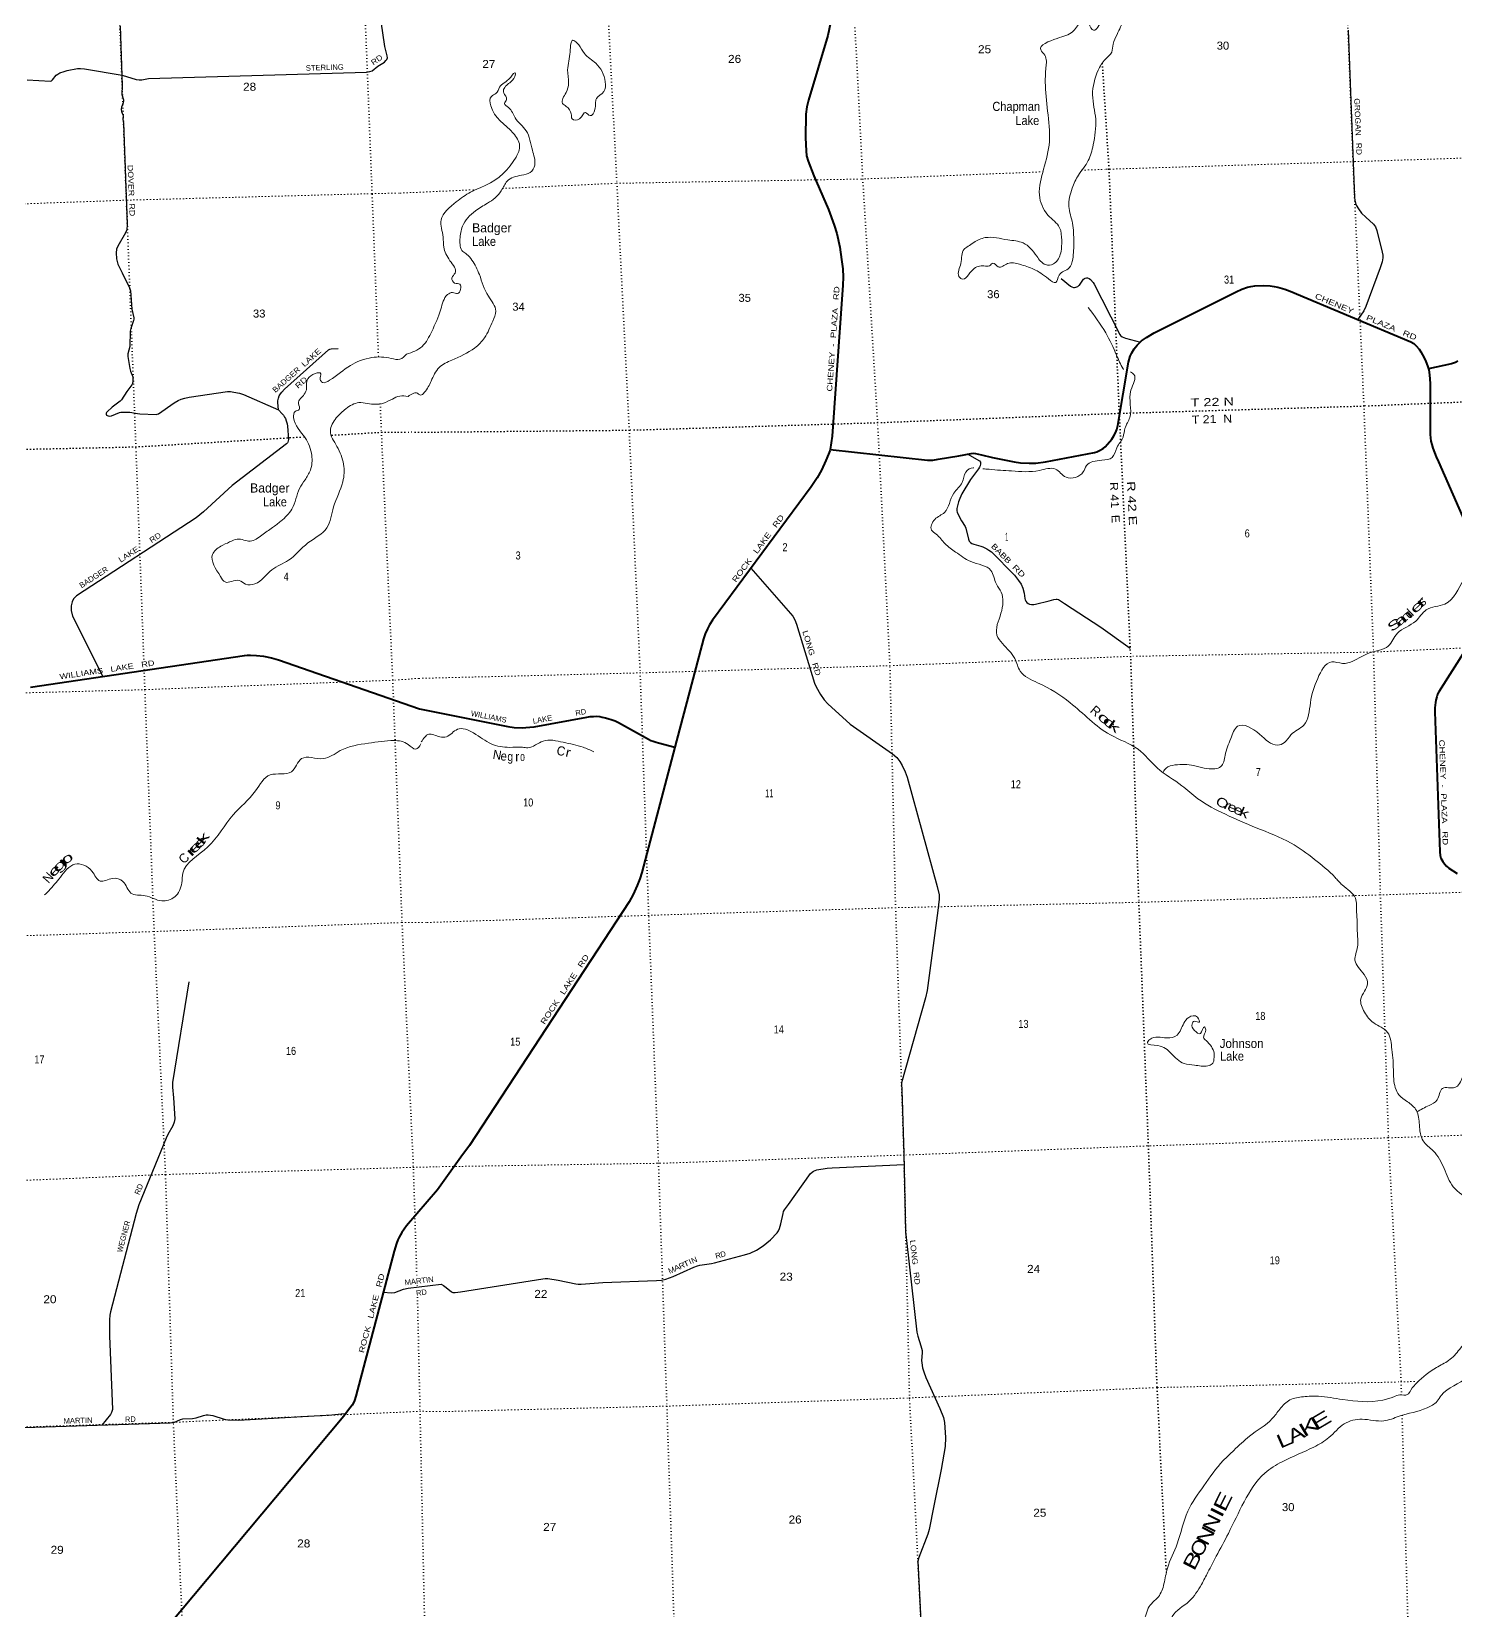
# Model space of a CAD drawing. Header units: feet. Extents: x 745759 to 1002271, y -170898 to 32007.
# Drawn here: x 832749 to 863891, y -65991 to -31473 of the extents above; entities that cross this region are included whole.
import ezdxf
from ezdxf.enums import TextEntityAlignment as Align

# ---------------------------------------------------------------- set-up
doc = ezdxf.new("R2010")
doc.units = ezdxf.units.FT
doc.header["$LTSCALE"] = 48
doc.linetypes.add('DOTTED', pattern=[1.5, 0.3, -1.2])
for name, color, linetype, lineweight in [('26', 7, 'Continuous', 40), ('29', 7, 'Continuous', 25), ('39', 7, 'Continuous', 13), ('6', 7, 'DOTTED', 25), ('7', 7, 'DOTTED', 13)]:
    doc.layers.add(name, color=color, linetype=linetype, lineweight=lineweight)
for name, color, linetype in [('27', 7, 'Continuous'), ('30', 7, 'Continuous'), ('41', 7, 'Continuous')]:
    doc.layers.add(name, color=color, linetype=linetype)

msp = doc.modelspace()

# ---------------------------------------------------------------- linework, layer by layer
at = {"layer": '26'}
for points in [[(850469.26, -29874.86), (850222.47, -31283.22), (850162.73, -31561.77), (849739.76, -32969.51), (849705.02, -33118.98), (849685.28, -33280.1), (849673.94, -33798.67), (849687.26, -34078.54), (849700.58, -34189.6), (849730.76, -34302.38), (849858.18, -34629.96), (850176.45, -35363.23), (850304.41, -35704.9), (850364.32, -35888.84), (850426.48, -36186.49), (850466.39, -36458.48), (850493.08, -36657.38), (850499.31, -36842.21), (850493.08, -37017.22), (850258.77, -40317.09), (850217.43, -40611.07), (850217.78, -40609.59)], [(850217.43, -40611.07), (852345.14, -40841.21), (852401.04, -40843.25), (852463.2, -40841.03), (852578.08, -40823.91), (853028.31, -40749.63), (853298.13, -40696.6), (853344.48, -40692.21), (853391.1, -40696.65), (853524.88, -40727.93), (853764.63, -40782.94), (854237.56, -40879.11), (854377.84, -40897.67), (854568.75, -40911), (854710.82, -40906.56), (854928.32, -40879.96), (855997.92, -40678.32), (856050.53, -40663.33), (856108.24, -40634.45), (856185.94, -40585.58), (856230.34, -40547.82), (856283.61, -40490.07), (856373.11, -40381.22), (856421.24, -40312.37), (856454.54, -40243.51), (856485.62, -40174.66), (856504.54, -40081.69), (856739.12, -38697.55), (856776.42, -38566.48), (856811.94, -38495.4), (856867, -38410.25), (856927.37, -38331.03), (857023.42, -38236.73), (857136.04, -38157.78), (857298.48, -38058.51), (859094.39, -37160.83), (859220.5, -37107.13), (859340.37, -37062.71), (859419.17, -37043.84), (859504.64, -37031.61), (859703.31, -37023.81), (859836.51, -37032.73), (859927.52, -37043.84), (860003, -37059.39), (860156.17, -37106.03), (860278.02, -37148.19), (862916.49, -38255.2), (862978.75, -38295.51), (863032.02, -38344.38), (863094.18, -38413.24), (863134.38, -38474.37), (863207.39, -38602.04), (863245.13, -38684.23), (863280.98, -38776.99), (863301.48, -38848.36)], [(863944.39, -38682.01), (863888.89, -38706.44), (863802.99, -38736.15), (863301.48, -38848.36)], [(863301.48, -38848.36), (863307.29, -38868.59), (863322.83, -38979.65), (863340.35, -39167.74), (863340.98, -40280.5), (863356.14, -40425.69), (863371.68, -40501.21), (863398.88, -40580.59), (863471.57, -40769.98), (863520.41, -40876.6), (864412.86, -42905.07)], [(850217.43, -40611.07), (850211.14, -40637.81), (850182.28, -40713.34), (850122.28, -40850.67), (850024.67, -41062.07), (849930.32, -41227.55), (849798.02, -41423.94), (847640.86, -44337.74), (847572.84, -44446.1), (847531.38, -44527.54), (847481.82, -44639.34), (847447.43, -44752.62), (846820.83, -47115.85)], [(832722.91, -45803.89), (837403.5, -45115.78), (837464.65, -45108.39), (837540.12, -45106.17), (837671.34, -45115.54), (837819.8, -45130.61), (837999.99, -45166.98), (838150.54, -45210.56), (841237.06, -46280.75)], [(864112.73, -44991.34), (863525.73, -45905.63), (863500.44, -45956.59), (863480.46, -46014.35), (863462.7, -46089.87), (863458.17, -46138.12), (863442.72, -46254.24), (863441.88, -46342.37), (863548.06, -49408.4), (863559.26, -49487.29), (863574.8, -49542.82), (863612.54, -49618.34), (863648.06, -49669.43), (863696.9, -49720.52), (863744.93, -49761.44), (863930.87, -49883.09)], [(841237.06, -46280.75), (843167.4, -46665.98), (843304.06, -46686.19), (843479.42, -46692.86), (843557.12, -46690.63), (843645.34, -46683.33), (843739.15, -46672.86), (844891.34, -46460.59), (844963.95, -46450.19), (845037.2, -46444.64), (845104.91, -46442.42), (845174.86, -46449.35), (845228.11, -46459.07), (845303.03, -46476.28), (845373.51, -46494.61), (845425.12, -46511.82), (845512.25, -46544.59), (845587.17, -46578.46), (846243.09, -46943.26), (846295.3, -46969.4), (846346.36, -46988.28), (846409.62, -47010.49), (846459.64, -47023.37), (846820.83, -47115.85)], [(846820.83, -47115.85), (846093.73, -49858.13), (846051.13, -49998), (845993.85, -50140.28), (845909.06, -50340.07), (845820.29, -50495.91), (842328.59, -55827.26), (842141.01, -56080.63), (841627.72, -56794.69)], [(841627.72, -56794.69), (840950.71, -57582.95), (840895.22, -57656.25), (840848.61, -57731.76), (840788.68, -57831.71), (840759.82, -57889.46), (840733.18, -57967.2), (840678.58, -58132.9), (839843.06, -61303.54), (839808.69, -61402.05), (839790.93, -61450.91), (839759.86, -61502), (839657.75, -61637.48), (839579.44, -61741.52), (830338.94, -72768.47), (827123.01, -76606.12)]]:
    msp.add_lwpolyline(points, dxfattribs=at)
at = {"layer": '29'}
for points in [[(832653.74, -32530.37), (833166.55, -32555.65), (833188.42, -32547.66), (833204.99, -32528.31), (833289.07, -32427.87), (833326.53, -32401.17), (833370.73, -32376.3), (833461.1, -32342.68), (833525.42, -32326.55), (833754.68, -32282.32), (833818.6, -32280.85), (833903.84, -32285.09), (834728.72, -32426.62), (835036.37, -32517.26), (835101.33, -32527.82), (835160.67, -32525.55), (835309.22, -32497.84), (840073.77, -32360.27), (840146.5, -32348.66), (840197.24, -32327.39), (840322.77, -32231.81), (840464.53, -32141.69), (840500.07, -32108.19), (840519.4, -32086.08), (840530.45, -32050.15), (840526.57, -32006.07), (840476.04, -31801.95), (840249.22, -30256.74)], [(834684.66, -31354.94), (834731.02, -32648.72), (834719.85, -32851.09), (834761.53, -32964.65), (834762.95, -32981.62), (834751.45, -33027.64), (834714.29, -33123.95), (834707.7, -33169.57), (834719.31, -33220.71), (834746.38, -33291.18), (834749.14, -33310.53), (834742.7, -33391.52), (834760.3, -33473.81), (834840.4, -35690.34), (834829.24, -35803.63), (834805.88, -35871.38), (834634.36, -36166.61), (834608.26, -36232.05), (834597.21, -36312.2), (834605.5, -36439.34), (834632.38, -36554.46), (834728.66, -36744.76), (834892.77, -37072.29), (834911.58, -37137.83), (834944.14, -37538.54), (834983.93, -37730.12), (834986.69, -37757.76), (834980.01, -37787.64), (834917.63, -37965.05), (834909.01, -38022.56), (834897.45, -38360.29), (834856.86, -38517.85), (834854.1, -38539.96), (834857.91, -38573.83), (834898.3, -38838.47), (834914.16, -38896.9), (834961.83, -39020.9), (834967.35, -39056.83), (834967.07, -39113.06), (834953.55, -39164.62), (834938.36, -39196.41), (834829.64, -39342.38), (834718.76, -39522.56), (834689.64, -39553.62), (834512.97, -39683.42), (834399.71, -39783.76), (834384.52, -39803.11), (834381.76, -39815.54), (834381.76, -39839.04), (834390.05, -39855.62), (834405.24, -39869.44), (834423.19, -39876.35), (834460.78, -39877.24), (834493.63, -39872.21), (834669.03, -39800.34), (834700.8, -39792.05), (834713.1, -39791.07), (834900, -39796.21), (835064.04, -39822.45), (835115.79, -39826.52), (835471.47, -39841.8), (835499.1, -39839.03), (835525.44, -39827.38), (835865.49, -39592.51), (835952.11, -39540.52), (836021.17, -39510.12), (836098.51, -39485.24), (836196.91, -39467.02), (837032.16, -39344.28), (837102.68, -39344.33), (837170.27, -39352.57), (837297.33, -39380.21), (837383.85, -39410.57), (838147.19, -39743.59)], [(861541.8, -31440.88), (861684.17, -35107.72), (861698.68, -35193.78), (861723.27, -35267.65), (861767.74, -35348.57), (861837.04, -35440.86), (861930.72, -35533.76), (862095.52, -35685.23), (862140.66, -35743.83), (862174.08, -35823.47), (862291.07, -36293.17), (862300.87, -36357.46), (862300.87, -36421.04), (862287.06, -36503.96), (862245.62, -36637.92), (861933.48, -37479.68), (861887.52, -37575.72), (861756.84, -37768.65)], [(855267.04, -36874.15), (855473.67, -37037.42), (855499.39, -37052.93), (855535.83, -37065.06), (855559.31, -37067.82), (855585.55, -37062.3), (855629.75, -37045.71), (855657.37, -37027.74), (855670.77, -37014.1), (855757.08, -36885.7), (855774.77, -36870.19), (855795.49, -36860.51), (855820.35, -36856.37), (855842.45, -36856.21), (855879.75, -36867.43), (855908.75, -36890.92), (855966.11, -36960.45), (855987.48, -36991.81), (856155.95, -37320.43), (856551.46, -38098.29), (856566.19, -38118.18), (856604.87, -38143.06), (856678.19, -38172.15), (856999.35, -38260.36)], [(838147.19, -39743.59), (838132.92, -39579.23), (838134.3, -39547.44), (838146.73, -39486.63), (838167.45, -39439.65), (838193.69, -39395.42), (838224.08, -39353.96), (838281.66, -39290.19), (839244.85, -38432.19), (839273.74, -38418.36), (839304.13, -38410.07), (839456.63, -38398.03)], [(838147.19, -39743.59), (838229.61, -39828), (838255.85, -39859.79), (838282.58, -39900.11), (838300.04, -39933.03), (838318, -39984.17), (838335.95, -40046.36), (838345.02, -40099.75), (838366.34, -40389.09), (838362.97, -40418.19), (838353.91, -40448.52), (838345.62, -40460.96), (838324.87, -40484.25), (837136.37, -41393.08), (836511.48, -41971.47), (836349.28, -42103.12), (833732.64, -43806.74), (833667.55, -43871.56), (833638.73, -43939.41), (833616.17, -44026.98), (833616.63, -44127.36), (833643.26, -44252.18), (834306.51, -45571.08)], [(853229.49, -40710.09), (853466.71, -40849.82), (853478.67, -40858.87), (853499.85, -40885.75), (853505.38, -40902.34), (853504.79, -40924.46), (853495.71, -40965.91), (853483.28, -40996.32), (853461.96, -41031.02), (853284.64, -41265.79), (853096.54, -41579.55), (853050.71, -41680.29), (853024.72, -41756.45), (852986.05, -41902.95), (852983.29, -41944.41), (852993.98, -41985.12), (853087.96, -42167.16), (853166.99, -42289.93), (853185.44, -42332.93), (853240.96, -42568.9), (853248.48, -42589.84), (853258.15, -42610.57), (853284.39, -42639.6), (853314.78, -42661.71), (853356.79, -42679.49), (853510.91, -42721.15), (853557.31, -42738.41), (853642.12, -42779.19), (853689.08, -42808.21), (853741.42, -42850.43), (854244.78, -43353.8), (854336.87, -43472.98), (854389.36, -43553.14), (854426.27, -43639.44), (854455.78, -43749.29), (854471.39, -43863.7), (854480.52, -43898.66), (854494.33, -43926.3), (854515.05, -43955.33), (854544.05, -43978.82), (854571.68, -43994.03), (854615.88, -43998.16), (854668.16, -43995.41), (854705.65, -43988.5), (855004.91, -43917.99), (855107.58, -43888.99), (855158.69, -43880.7), (855182.43, -43882.96), (855207.03, -43891.75), (855337.91, -43977.91), (856132.55, -44490.33), (856777.01, -44954.63)], [(848482.66, -43200.68), (849398.16, -44255.18), (849446.04, -44331.24), (849481.87, -44429.55), (849871.46, -45716.06), (849907.93, -45801.48), (850001.35, -45965.38), (850086.92, -46083.69), (850162.29, -46171.1), (850655.81, -46616.33), (851581.39, -47266.73), (851669.95, -47346.36), (851738.85, -47429.81), (851789.67, -47517.33), (851854.87, -47659.23), (851895.93, -47771.54), (852552.42, -50161.7), (852597.96, -50345.95), (852597.96, -50439.93), (852572.94, -50691.58), (852338.29, -52435.62), (852297.11, -52594.75), (851779.16, -54456.72), (851782.88, -54640.77), (851788.53, -54822.15), (851830.17, -56015.8), (851862.37, -57706.13), (851886.5, -57900.93), (852111.77, -59909.81), (852130.28, -59992.08), (852201.14, -60205.28), (852230.55, -60310.6), (852229.91, -60355.51), (852213.98, -60523.44), (852216.77, -60577.96), (852234.13, -60684.24), (852260.94, -60774.97), (852304.93, -60895.41), (852617.19, -61577.59), (852694.63, -61775.58), (852712.93, -61880.63), (852738.83, -62206.79), (852729.26, -62404.62), (852646.55, -62906.15), (852484.82, -63705.3), (852379.72, -64224.6), (852349.57, -64323.86), (852152.73, -64833.79), (852131.1, -64915.63), (852144.96, -65201.65), (852205.96, -66412.44)], [(836191.42, -52249.99), (835834.92, -54448.01), (835829.39, -54551.84), (835850.72, -54785.33), (835880.96, -55240.66), (835870.83, -55315.9), (835837.67, -55397.79), (835727.12, -55587.73), (835691.28, -55664.17), (835094.61, -57126.32), (835033.94, -57314.22), (834473.1, -59459.14), (834458.69, -59539.21), (834451, -59636.03), (834451.68, -59765.68), (834454.52, -59985.73), (834520.77, -61597), (834500.72, -61664.81), (834478.61, -61709.04), (834282.21, -61938.57)], [(841704.39, -58858.03), (841761.04, -58887.06), (841816.29, -58931.29), (841931.37, -59027.66), (841962.7, -59039.09), (842015.19, -59039.09), (842127.94, -59024.19), (843929.54, -58737.81), (843982.03, -58732.28), (844043.59, -58737.16), (844265.4, -58771.06), (844656.06, -58851.13), (844705.78, -58856.66), (844769.92, -58860.75), (845242.29, -58820.52), (846415.71, -58779.28), (846529.05, -58767.34), (846622.89, -58746.11), (846779.48, -58689.17), (847233.39, -58486.28), (847313.5, -58455.88), (847363.89, -58444.91), (847621.59, -58406.82), (847689.18, -58395.07), (848343.88, -58218.17), (848463.4, -58178.95), (848600.78, -58113.13), (848747.4, -58018.79), (848907.41, -57892), (849055.63, -57734.63), (849086.96, -57690.22), (849109.06, -57637.7), (849135.73, -57535.85), (849184.95, -57312.02), (849194.7, -57267.31), (849216.8, -57231.37), (849303.2, -57113.8), (849781.97, -56441.77), (849849.39, -56388.31), (849921.22, -56360.67), (850147.53, -56322.89), (850258.23, -56316.45), (851833.81, -56240.36)], [(840441.74, -59031.65), (840619.21, -59047.29), (840693.76, -59037.71), (840887.15, -58967.13), (840984, -58944.06), (841704.39, -58858.03)], [(831901.03, -62011.31), (835782.41, -61892.74), (835860.65, -61881.59), (836008.92, -61815.35), (836061.01, -61803.41), (836267.65, -61797.72), (836351.44, -61782.18), (836508.89, -61726.9), (836569.66, -61713.08), (836608.35, -61712.28), (836716.07, -61729.66), (836960.65, -61806.17), (837044.78, -61820.87), (837272.65, -61830.87), (839317.42, -61711.4), (839523.3, -61695.93), (839617.89, -61688.76)]]:
    msp.add_lwpolyline(points, dxfattribs=at)
at = {"layer": '39'}
for points in [[(856916.45, -30811.42), (856720.91, -30810.73), (856511.23, -30862.98), (856388.75, -30875.66), (856410.7, -30977.64), (856275.86, -31037.16), (856147.76, -31223.42), (855976.59, -31443.56), (855876.28, -31294.13), (855826.67, -31152.86), (855701.23, -31248.31), (855514.33, -31479.12), (855177.04, -31622.87), (854819.59, -31874.22), (854908.55, -31989.81), (854934.72, -32258.97), (854920.43, -32578.03), (854972.19, -33209.1), (855009.29, -33879.02), (854884.59, -34480.45), (854792.76, -35044.36), (854978.51, -35484.91), (855234.74, -35761.52), (855279.25, -36036.03), (855246.54, -36347.73), (855096.98, -36552.94), (854924.18, -36567.52), (854733.81, -36381.16), (854434.86, -36094.05), (854097.74, -36026.12), (853608.17, -35978.03), (853354.07, -36082.36), (853230.27, -36167.66), (853143.96, -36231.39), (853072.93, -36542.51), (853033.06, -36824.24), (853087.57, -36880.65), (853339.85, -36673.58), (853578.83, -36596.03), (853701.61, -36591.4), (853776.06, -36534.17), (853887.83, -36612.61), (854096.92, -36544.25), (854357.54, -36560.64), (854665.83, -36665.96), (854992.26, -36879.45), (855148.31, -36956.22), (855221.1, -36800.27), (855442.9, -36640.71), (855520.38, -36448.29), (855542.48, -36068.45), (855515.23, -35662.25), (855437, -35294.26), (855508.9, -34898.43), (855643.38, -34613.14), (855861.26, -34294.47), (855967.39, -33951.79), (856022.92, -33387.24), (855954.78, -32857.59), (856077.78, -32318.72), (856232.17, -32081.06), (856373.32, -31920.52), (856403.09, -31746.02), (856489.88, -31533.09), (856657.44, -31216.31), (856861.42, -31011.06), (856952.4, -30856.44), (856943.77, -30822.41), (856917.87, -30809.23)], [(844631.64, -31681.48), (844715.15, -31758.97), (844841.27, -31951.79), (845089.12, -32166.22), (845297.75, -32571.64), (845265.38, -32784.54), (845103.81, -32937.79), (845070.48, -33178.95), (844964.51, -33309.95), (844867.21, -33241.04), (844731.42, -33383.24), (844572.11, -33381.18), (844551.95, -33273.08), (844445, -33107.76), (844361.94, -33042.35), (844439.77, -32805.56), (844492.57, -32599.96), (844473.78, -32312.38), (844498.69, -32115.89), (844529.65, -31919.18), (844550.31, -31716.8), (844582.58, -31663.17), (844631.64, -31681.48)], [(840949.02, -38528.73), (841290.91, -38355.25), (841500.45, -38028.83), (841700.02, -37543.53), (841849.25, -37221.39), (841956.51, -37179.05), (842068.19, -37201.05), (842118.97, -36995.52), (842001.1, -36969.72), (841942.62, -36861.05), (842013.12, -36751.55), (841900.25, -36481.62), (841766.28, -36186.29), (841749.96, -35965.15), (841707.81, -35591.76), (842037.79, -35198.31), (842350.16, -34980.91), (842685.21, -34831.2), (843345.52, -34215.64), (843422.83, -33964.76), (843283.72, -33693.81), (842791.76, -33095.46), (842806.24, -32889.28), (842904.62, -32825.1), (842986.14, -32686.95), (843229.92, -32468.11), (843329.34, -32377.68), (843330.32, -32403.85), (843231.74, -32570.85), (843072.85, -32742.15), (843075.48, -32812.61), (843139.26, -32955.36), (843092.17, -33043.82), (843180.24, -33135.25), (843323.58, -33357.66), (843565.94, -33640.85), (843702.79, -34067.11), (843753.2, -34391.8), (843656.48, -34554.71), (843463.12, -34612.39), (843149.61, -34745.16), (843022.27, -34951.56), (842885.07, -35109.94), (842720.06, -35225.02), (842456.21, -35392.21), (842174.52, -35729.41), (842118.69, -36015.77), (842181.01, -36281.54), (842265.94, -36342.86), (842381.45, -36467.53), (842542.49, -36786.03), (842739.43, -37256.4), (842902.86, -37584.9), (842836.35, -37801.1), (842656.49, -38166.72), (842439.1, -38390.62), (841942.99, -38653.24), (841666.84, -38814.84), (841488.53, -39113.88), (841338.69, -39365.48), (841260.13, -39420.85), (841167.53, -39369.91), (841093.58, -39386.81), (840984.04, -39448.01)], [(855856.07, -37504.11), (856241.64, -38060.11), (856477.42, -38545.14), (856625.79, -38848), (856634.1, -38860.7)], [(840949.02, -38528.73), (840805.99, -38635.97), (840614.43, -38619.04), (840191.29, -38597.96), (839721.37, -38775.22), (839266.13, -39097.38), (839109.9, -39142.35), (839062.42, -39076.62), (839072.33, -38955.51), (838790.4, -39063.07), (838763.86, -39267.12), (838713.92, -39401.01), (838588.73, -39604.71), (838605.17, -39735.46), (838513.35, -39779.34), (838481.42, -39906.88), (838730.99, -40352.21), (838876.83, -40738.81), (838846.39, -41061.86), (838729.4, -41273.48), (838611.97, -41460.92), (838442.89, -41911.29), (838202.02, -42175.4), (838019.36, -42317.58), (837784.73, -42480.79), (837531.41, -42612.06), (837246.77, -42568.48), (837080.81, -42631.76), (836885.17, -42723.76), (836707.22, -42904.16), (836880.96, -43387.05), (836979.74, -43506.33), (837287.16, -43472.92), (837431.53, -43553.14), (837634.77, -43547.69), (838005.7, -43239.05), (838370.38, -43031.32), (838792.41, -42653.28), (839209.23, -42321.69), (839352.04, -41865.71), (839557.58, -41315.95), (839572.85, -40932.68), (839428.98, -40544.03), (839283.89, -40199.75), (839413.75, -39919.37), (839625.55, -39718.24), (839905, -39584.51), (840096.59, -39603.46), (840442.75, -39597.62), (840640.41, -39505.58), (840800.36, -39444.42), (840984.04, -39448.01)], [(856785.5, -38913.23), (856860.12, -38970.21), (856794.25, -39311.37), (856768.25, -39911.1), (856662.24, -40148.95), (856620.92, -40337.99), (856484.49, -40570.94), (856379.59, -40784.55), (856158.05, -40843.3), (855821.88, -40962.81), (855750.42, -41100.57), (855375.78, -41215.49), (855141.43, -41038.85), (854795.76, -41065.98), (854183.5, -41078.97), (853690.36, -41043.12), (853555.91, -41030.34)], [(853356.63, -41010.85), (853342.44, -41009.86), (853182.63, -41102.56), (853102.49, -41331.37), (852919.61, -41562.04), (852713.76, -41987.1), (852503.73, -42138.15), (852431.86, -42372.69), (852533.94, -42461.58), (852725.06, -42668.08), (852959.64, -42850.76), (853289.95, -43060.07), (853730.5, -43253.13), (853850.46, -43551.01), (853953.76, -43726.54), (853950.91, -44190.33), (853863.98, -44669.37), (853981.74, -44854.44), (854253.93, -45180.85), (854371.05, -45456.66), (854753.41, -45710.38), (855465.01, -46145.23), (856343.83, -46847.96), (856950.22, -47163.8), (857370.56, -47571.32), (857907.12, -47960.35), (858256.3, -48243.54), (858859.64, -48585.7), (859531.77, -48880.92), (860295.98, -49212.99), (860809.19, -49570.64), (861257.26, -49965.02), (861416.62, -50130.38), (861703.56, -50419.95), (861728.99, -50723.4), (861742.99, -50936.57), (861746.42, -51190.45), (861751.35, -51484.6), (861693.59, -51773.05), (861894.88, -52090.04), (861970.83, -52288.77), (861821.98, -52620.97), (861901.38, -52912.31), (862103.54, -53144.6), (862407.68, -53354.9), (862500.23, -53728.4), (862527.21, -53965.27), (862540.37, -54372), (862660.34, -54724.31), (862839.08, -54868.77), (863037.73, -55060.87), (863101.85, -55374.97), (863185.45, -55724.61), (863405.28, -55944.14), (863643.42, -56330.3), (863843.69, -56727.96), (864236.95, -57057.88), (864591.56, -57540.45), (864874.24, -58039.85), (865015.03, -58193.8), (865161.15, -58490.7), (865162.51, -58509.74)], [(864380.86, -42999.94), (864071.5, -43442.12), (863658.51, -43987.89), (863250.1, -44116.17), (863023.4, -44360.58), (862620.17, -44627.77), (862423, -44907.36), (862009.31, -45056), (861647.21, -45236.96), (861421.27, -45285.8), (861186.21, -45252.32), (860879.18, -45612.65), (860719.72, -46146.84), (860576.66, -46634.05), (860294.26, -46844.28), (860151.62, -47018.99), (860000.38, -47071.06), (859604.46, -46831.96), (859126.42, -46660.47), (858975.24, -46930.26), (858853.9, -47297.7), (858760.27, -47543.15), (858626.99, -47590.51), (858164.77, -47519.22), (857757.14, -47506.35), (857562.22, -47576.19), (857495.98, -47660.89)], [(841273.04, -47004.49), (841436.03, -46835.05), (841675.94, -46890.53), (841823.02, -46889.02), (842062.87, -46726.77), (842416.54, -46806.18), (842804.41, -47045.58), (843206.32, -47121.15), (843486.47, -47120.68), (843601.72, -47130.45), (843938.93, -46984.69), (844375.27, -47010.59), (844812.67, -47119.1), (845046.18, -47219.16)], [(841265.18, -47043.72), (841150.21, -47161.27), (840989.34, -47059.16), (840673.75, -46973.77), (840117.09, -47029.53), (839499.97, -47193.14), (839124.64, -47368.81), (838653.55, -47368.69), (838431.19, -47654.66), (837969.38, -47722.93), (837647.52, -48073.07), (837155.64, -48597.43), (836602.51, -49298.2), (836059.21, -49873.83), (836034.83, -50085.9), (835879.25, -50390.91), (835596.96, -50478.32), (835232.56, -50365.53), (834921.46, -50306.27), (834745.77, -50051.21), (834521.14, -49986.46), (834246.39, -50045.52), (834069.41, -49830.8), (833696.2, -49675.82), (833379.21, -49961.38), (833124.8, -50255.95), (833035.14, -50348.34)], [(863046.23, -55090.86), (863313.74, -54949.67), (863488.67, -54830.19), (863608.25, -54577.72), (863879.67, -54559.43), (864048.46, -54329.3), (864230.7, -53973.66), (864425.41, -53682.08), (864534, -53351.4), (864718.08, -53152.94), (864769.1, -52737.74), (864834.45, -52382.48), (864960.35, -52083.41), (865196.79, -51991.84), (865445.21, -51843.38), (865674.45, -51612.99), (866000.14, -51320.5), (866207.35, -51201.81), (866609.62, -51233.02), (866810.1, -51312.16), (867116.19, -51304.66), (867472.29, -51502.92), (867547.33, -51677.5), (867893.26, -51765.26), (868162.13, -51948.67), (868714.49, -52329.04), (868986.71, -52494.17), (869238.8, -52660.07), (869445.52, -52906.29), (869802.59, -52860.58), (870113.42, -53034.34), (870199.96, -53246.79), (870282.73, -53275.53)], [(858603.48, -53982.06), (858611.11, -53808.39), (858437.48, -53530.68), (858382.59, -53464.21), (858430.7, -53295.07), (858400.12, -53231.71), (858312.87, -53378.13), (858185.45, -53312.37), (858129.72, -53169.32), (858179.95, -53110.98), (858289.61, -53133.06), (858251.26, -53023.62), (858057.89, -53026.88), (857949.68, -53151.91), (857804.16, -53411.41), (857578.75, -53474.33), (857207.06, -53506.48), (857153.49, -53583.09), (857383.48, -53642.97), (857671.96, -53811.52), (857956.42, -54034.66), (858183.5, -54070.45), (858474.32, -54085.71), (858571.36, -54039.71), (858603.48, -53982.06)], [(853080.21, -75645.4), (853130.39, -75458.88), (853177.1, -75090.21), (853318.56, -74722), (853653.98, -74312.22), (853963.04, -74006.24), (854358.38, -73797.81), (854599.6, -73726.23), (854750.51, -73557.25), (855029.24, -73032.67), (855154.06, -72866.69), (855249.96, -72465.93), (855245.3, -72070.97), (855285.01, -71730.79), (855147.97, -71137.21), (855119.86, -70600), (855066.23, -69973.03), (854800.18, -69216.99), (854690.06, -68912.69), (854739.76, -68570.12), (854890.1, -68223.75), (855045.51, -67905.42), (855199.44, -67601.25), (855390.2, -67311.83), (855647.13, -67175.14), (855966.82, -67046.17), (856431.53, -66698.04), (856994.54, -66283.71), (857115.34, -66117.88), (857171.27, -65942.4), (857393.72, -65692.1), (857516.27, -65411.3), (857592.14, -65067.74), (857805.94, -64531.5), (858035.49, -63823.3), (858391.52, -63263.56), (858812.48, -62715.48), (859042.02, -62493.14), (859385.15, -62181.84), (859884.81, -61798.13), (860048.45, -61592.38), (860270.62, -61388.46), (860564.32, -61318.93), (860892.47, -61308.58), (861425.21, -61379.23), (862302.49, -61392.55), (862543.63, -61318.95), (862675.2, -61279.72), (862838.23, -61273.58), (862915.13, -61173.92), (863052.03, -61007.48), (863475.22, -60681.08), (863741.53, -60525.89), (863980.46, -60285.05), (864281.7, -59715.28), (864362.49, -59395.72), (864594.85, -59141.02), (864682.08, -58885.73), (864633.61, -58343.25), (864571.71, -57980.68), (864605.31, -57908.86), (864705.89, -57957.49), (864759.56, -58207.46), (864924.86, -58316.14), (865114.03, -58470.3), (865188.9, -58531.99), (865263.57, -58696.5), (865223.96, -59147.56), (865031.88, -59509.61), (864919.88, -59640.83), (864822.15, -59668.71), (864820.94, -59852.21), (864632.34, -60145.58), (864358.67, -60643.76), (864152.47, -60897.48), (863580.65, -61291.98), (863488.62, -61418.42), (863270.32, -61563.73), (862658.33, -61746.05), (862323.49, -61847.37), (861850.48, -61810.76), (861459.21, -61912.19), (861123.68, -62211.1), (860794.84, -62419.04), (860103.35, -62739.42), (859721.74, -62991.68), (859267.4, -63617.63), (858924.31, -64307.92), (858658.77, -64807.81), (858478.16, -65153.3), (858339.13, -65424.65)], [(858339.13, -65424.65), (858068.48, -65787.64), (857696.14, -66126.24), (857577.16, -66394.82), (857359.46, -66556.24), (856946.81, -66733.06), (856463.07, -67003.28), (856162.41, -67210.16), (856189.06, -67330.12), (856196.95, -67541.5), (856088.84, -67507.27), (856023.25, -67531.91), (856056.94, -67786.67), (856051.36, -68069.12), (856033.49, -68400.42), (856004.14, -68748.27), (855808.31, -69279.8), (855727.83, -69661.84), (855727.47, -69976.35), (855793.31, -70282.31), (855731.41, -70460.03), (855722.97, -70665.98), (855700.16, -70918.84), (855617.4, -71671.9), (855599.89, -71958.83), (855493.5, -72186.61), (855498.16, -72311.43), (855559.18, -72434.12), (855561.76, -72611.43), (855419.07, -73108.71), (855294.89, -73399.65), (855158.88, -73805.96), (854918.79, -74177.88), (854650.96, -74508.51), (854461.59, -74943.03), (854276.99, -75127.4), (854143.06, -74995.35), (854009.54, -74712.1), (853952.13, -74686.04), (853910.04, -74800.52), (853882.14, -74970.91), (853629.12, -75212.28), (853449.29, -75416.62), (853365.72, -75634.41)]]:
    msp.add_spline(points, degree=3, dxfattribs=at)
at = {"layer": '6'}
for points in [[(856167.74, -32169.6), (856313.75, -34483.06), (856538.77, -39810.88), (856785.7, -45131.84), (856966.24, -50509.72), (857175.08, -55836.14), (857364.31, -61122.98), (857568.26, -65193.36)], [(872154.46, -39233.9), (867247.72, -39435.65), (861888.48, -39657.72), (856514.84, -39817.83), (851251.69, -40022.17), (845819.75, -40186.5), (841012.35, -40233.21)], [(819770.92, -41056.42), (824180.57, -40851.7), (829631.02, -40669.03), (835030.3, -40551.72), (838715.9, -40332.09)], [(839326.21, -40295.72), (840409.83, -40231.15), (841012.35, -40233.21)]]:
    msp.add_lwpolyline(points, dxfattribs=at)
at = {"layer": '7'}
for p, q in [((840818.05, -35003.9), (842453.32, -34929.91)), ((841181.12, -58882.91), (841183.3, -58951.42))]:
    msp.add_line(p, q, dxfattribs=at)
for points in [[(861464.37, -29457.28), (861651.29, -34318.81), (861888.48, -39657.72), (862099.28, -45036.48), (862249.08, -50346.98), (862424.67, -55646.43), (862702.85, -60994.43), (862711.01, -61283.14)], [(852398.98, -72008.87), (852223.3, -66652.97), (851951.1, -61357.16), (851829.11, -56035.54), (851645.44, -50627.53), (851522.56, -45336.17), (851251.69, -40022.17), (850928.04, -34698.06), (850679.79, -29859.56)], [(840010.68, -30262.88), (840197.8, -35033.82), (840336.44, -38602.42)], [(845305.95, -30062.93), (845549.84, -34789.8), (845819.75, -40186.5), (846060.13, -45493.59), (846247.06, -50826.88), (846460.24, -56215.63), (846644.48, -61530.88), (846820.75, -66848.45), (846981.36, -72178.7)], [(835203.42, -45193.89), (835030.3, -40551.72), (834822.81, -35158.78), (834647.11, -30456.76)], [(855720.88, -34504.61), (856269.39, -34482.71), (861701.25, -34316.37), (866681.02, -34149.72)], [(843058.14, -34902.54), (845549.84, -34789.8), (850905.83, -34696.88), (854871.86, -34538.51)], [(809683.37, -36076.95), (813350.54, -35966.57), (818706.07, -35767.35), (824065.78, -35576.13), (829503.32, -35347.31), (834844.95, -35158.4), (840197.47, -35015.68), (840818.05, -35003.9)], [(840375.71, -39613.15), (840399.8, -40233.34), (840648.05, -45653.82), (840851.83, -50952.08), (841098.41, -56279.86), (841174.61, -58677.98)], [(872358.94, -44582.95), (867441.66, -44794.88), (862103.38, -45038.34), (856785.7, -45131.84), (851522.56, -45336.17), (846060.13, -45493.59), (841212.3, -45614.52)], [(836159.98, -72556.67), (836085.79, -67175.47), (835849.81, -61877.75), (835678.33, -56472.1), (835429.8, -51148.39), (835226.21, -45860.2), (835210.08, -45388.62)], [(841212.3, -45614.52), (840648.05, -45653.82), (835232.25, -45860.1), (830935.12, -45975.67)], [(841410.53, -50949.5), (846239.82, -50794.9), (851645.44, -50627.53), (856962.21, -50509.87), (862249.08, -50346.98), (867634.42, -50176.34), (872566.3, -49963.73)], [(821408.63, -51702.23), (824463.57, -51575.32), (829995.34, -51324.75), (835429.8, -51148.39), (840857.86, -50951.98), (841410.53, -50949.5)], [(872770.04, -55251.26), (867829.99, -55471.01), (862404.99, -55659.27), (857138.78, -55835.49), (851829.11, -56035.54), (846496.47, -56214.27), (841608.99, -56290.56)], [(841608.99, -56290.56), (841100.86, -56304.01), (835674.09, -56460.08), (830232.48, -56686.95), (824679.91, -57012.46), (819347.54, -57156.86), (814032.04, -57343.31), (810450.22, -57457.91)], [(841189.5, -59146.66), (841244.87, -61637.55), (841362.23, -67056.21), (841542.11, -72368.99)], [(841807.81, -61641.56), (846638.22, -61525.07), (851948.64, -61345.16), (857382.27, -61118.27), (862702.85, -60994.43), (863075.88, -60983.06)], [(810643.98, -62806.07), (814196.58, -62698.68), (819566.6, -62521.39), (824929.97, -62309.95), (830423.33, -62049.94), (835849.81, -61877.75), (841244.87, -61637.55), (841807.81, -61641.56)], [(862723.69, -61731.95), (862853.62, -66331.1), (863082.44, -71652.73)]]:
    msp.add_lwpolyline(points, dxfattribs=at)

# ---------------------------------------------------------------- texts
at = {"layer": '27'}
for s, rotation, width, p in [('CHENEY  -  PLAZA   RD', 85.938, 1.3, (850257.5, -39346.61)), ('CHENEY  -  PLAZA   RD', 337.239, 1.35, (860804.92, -37299.25)), ('ROCK   LAKE   RD', 53.487, 1.3, (848155.27, -43525.25)), ('WILLIAMS   LAKE   RD', 8.363, 1.25, (833370.32, -45636.04)), ('LAKE', 10.439, 1.05, (843722.46, -46607.11)), ('RD', 10.439, 0.9, (844653.96, -46433.15)), ('CHENEY  -  PLAZA   RD', 271.983, 1.3, (863533.16, -46955.67)), ('ROCK   LAKE   RD', 56.778, 1.3, (843971.21, -53191.44)), ('ROCK   LAKE   RD', 75.237, 1.3, (840016.58, -60370.36))]:
    msp.add_text(s, height=120, rotation=rotation, dxfattribs=dict(at, width=width)).set_placement(p)
msp.add_text('WILLIAMS', height=120, rotation=348.714, dxfattribs=at).set_placement((842349.03, -46431.45))
at = {"layer": '30'}
for s, rotation, width, p in [('RD', 35.286, 1.15, (840334.23, -32138.84)), ('GROGAN   RD', 272.223, 1.15, (861701.79, -33553.2)), ('DOVER   RD', 272.356, 1.2, (834871.34, -34950.53)), ('LAKE', 41.694, 1.25, (838906.41, -38643.6)), ('BADGER', 41.694, 1.1, (838360.66, -39129)), ('RD', 41.694, 1.25, (838686.37, -39191.17)), ('RD', 33.067, 1.15, (835486.87, -42587.3)), ('LAKE', 33.067, 1.2, (834904.75, -42953.05)), ('BABB', 314.999, 1.25, (853915.75, -42925.76)), ('RD', 314.999, 1.35, (854299.85, -43309.88)), ('BADGER', 33.067, 1.05, (834140.54, -43452.91)), ('LONG   RD', 286.848, 1.25, (849754.33, -45077.25)), ('WEGNER', 75.347, 0.95, (834820.19, -57828.57)), ('LONG   RD', 276.398, 1.2, (852012.82, -58386.76)), ('T', 24.084, 1.35, (847092.9, -58463.34)), ('N', 23.282, 1.1, (847265.67, -58385.75)), ('R', 15.12, 0.9, (847778.05, -58288.19)), ('D', 15.12, 0.9, (847888.47, -58258.35)), ('M', 24.084, 1.05, (846769.81, -58606.26)), ('A', 24.084, 1.25, (846885.96, -58555.54)), ('R', 24.084, 1.1, (846994.82, -58505.41)), ('RD', 6.81, 0.85, (841282.53, -59099.46)), ('RD', 1.75, 0.85, (834911.56, -61870.09))]:
    msp.add_text(s, height=120, rotation=rotation, dxfattribs=dict(at, width=width)).set_placement(p, align=Align.CENTER)
for s, rotation, p in [('STERLING', 1.654, (839163.27, -32316.6)), ('RD', 67.801, (835150.2, -56804.81)), ('I', 25.781, (847176.79, -58419.52)), ('MARTIN', 6.81, (841232.11, -58844.63)), ('MARTIN', 1.75, (833767.83, -61898.96))]:
    msp.add_text(s, height=120, rotation=rotation, dxfattribs=at).set_placement(p, align=Align.CENTER)
at = {"layer": '39'}
for s, rotation, width, p in [('K', 30.839, 1.55, (860759.55, -62108.5)), ('E', 30.586, 1.65, (861022.67, -61960.42)), ('A', 26.43, 1.35, (860467.07, -62273.28)), ('L', 23.702, 1.35, (860199.84, -62396.64)), ('E', 63.757, 1.55, (858937.34, -63675.82)), ('I', 63.386, 1.6, (858812.63, -63908.17)), ('N', 61.965, 1.35, (858556.19, -64428.42)), ('N', 63.386, 1.3, (858692.62, -64147.71)), ('O', 62.262, 1.2, (858412.34, -64688.4)), ('B', 62.541, 1.5, (858266.88, -64965.84))]:
    msp.add_text(s, height=300, rotation=rotation, dxfattribs=dict(at, width=width)).set_placement(p, align=Align.CENTER)
at = {"layer": '41'}
for s, width, p in [('Chapman', 0.9, (853763.39, -33208.06)), ('Lake', 0.9, (854266.07, -33515.63)), ('Lake', 0.9, (842385.45, -36158.22)), ('Lake', 0.9, (837810.8, -41853.33)), ('Johnson', 0.95, (858734.24, -53694.5)), ('Lake', 0.9, (858744, -53972.81))]:
    msp.add_text(s, height=200, dxfattribs=dict(at, width=width)).set_placement(p)
for p in [(842383.73, -35862.76), (837527.76, -41550.65)]:
    msp.add_text('Badger', height=200, dxfattribs=at).set_placement(p)
for s, rotation, width, p in [('n', 39.2, 1.9, (862867.8, -44330.87)), ('e', 44.285, 2, (863112.77, -44113.38)), ('r', 44.064, 2.25, (863211.46, -44014.39)), ('S', 36.586, 1.7, (862612.32, -44519.3)), ('a', 39.2, 1.9, (862748.39, -44412.86)), ('o', 319.154, 1.85, (856145.39, -46564.07)), ('c', 320.574, 2.05, (856256.11, -46655.22)), ('k', 323.081, 1.95, (856366.45, -46742.3)), ('N', 350.627, 0.95, (842917.23, -47383.7)), ('e', 352.746, 0.9, (843064.57, -47410.12)), ('g', 359.901, 0.85, (843218.98, -47421.19)), ('o', 0.291, 0.7, (843487.18, -47420.69)), ('C', 349.033, 0.95, (844310, -47297.18)), ('r', 347.354, 1.15, (844465.57, -47326.97)), ('C', 331.465, 1.3, (858735.36, -48416.57)), ('r', 334.632, 1.5, (858864.92, -48474.7)), ('e', 336.233, 1.3, (858972.19, -48524.04)), ('e', 336.233, 1.3, (859104.75, -48584.38)), ('k', 336.233, 1.5, (859233.8, -48641.2)), ('k', 52.485, 1.95, (836578.42, -49167.59)), ('r', 43.995, 2.2, (836305.92, -49460.03)), ('e', 45.456, 2.05, (836400.5, -49364.9)), ('e', 45.456, 2.05, (836500.08, -49266.28)), ('e', 49.648, 1.85, (833320.78, -49875.7)), ('g', 47.175, 2.1, (833424.78, -49765.1)), ('r', 43.975, 2.2, (833526.53, -49670.74)), ('o', 34.9, 1.65, (833583.58, -49627.19))]:
    msp.add_text(s, height=200, rotation=rotation, dxfattribs=dict(at, width=width)).set_placement(p, align=Align.CENTER)
for s, rotation, p in [('d', 43.239, (862940.41, -44271.23)), ('s', 44.899, (863227.54, -44003.34)), ('R', 319.154, (855957.57, -46401.69)), ('r', 0.291, (843372.58, -47423.77)), ('C', 46.891, (836152.6, -49612.7)), ('N', 48.718, (833182.88, -50035.63))]:
    msp.add_text(s, height=200, rotation=rotation, dxfattribs=at).set_placement(p, align=Align.CENTER)
at = {"layer": '6'}
for s, rotation, width, p in [('T 22 N', 1.707, 1.35, (858100.58, -39672.14)), ('T 21  N', 1.707, 1.15, (858126.91, -40044.92)), ('R 41  E', 272.657, 1.15, (856333.88, -41324.16)), ('R 42 E', 272.657, 1.35, (856708.33, -41307.58))]:
    msp.add_text(s, height=175, rotation=rotation, dxfattribs=dict(at, width=width)).set_placement(p)
at = {"layer": '7'}
for s, width, p in [('30', 1.05, (858669.6, -31867.4)), ('27', 1.1, (842607.8, -32268.3)), ('26', 1.1, (847981.95, -32157.54)), ('25', 1.1, (853449.65, -31945.99)), ('28', 1.1, (837374.84, -32766.16)), ('31', 0.85, (858829.88, -36981.84)), ('35', 1.05, (848209.41, -37381.35)), ('36', 1.05, (853648.24, -37301.75)), ('33', 1.05, (837590.69, -37725.18)), ('34', 1.05, (843263.22, -37574.7)), ('1', 0.4, (854043.62, -42605.28)), ('6', 0.85, (859281, -42530.85)), ('2', 0.85, (849172.11, -42833.43)), ('3', 0.85, (843335.22, -43013.78)), ('4', 0.85, (838262.51, -43476.64)), ('7', 0.85, (859524.17, -47748.75)), ('12', 0.85, (854165.29, -48015.54)), ('9', 0.85, (838083.57, -48476.95)), ('10', 0.85, (843500.92, -48414.02)), ('11', 0.65, (848792.66, -48214.85)), ('13', 0.85, (854331.54, -53255.97)), ('18', 0.85, (859513.14, -53080.91)), ('15', 0.85, (843217.18, -53643.92)), ('14', 0.85, (848981.05, -53375.15)), ('16', 0.85, (838312.77, -53845.34)), ('17', 0.85, (832810.03, -54030.91)), ('19', 0.85, (859829.42, -58423.45)), ('23', 1.1, (849110.68, -58781.7)), ('24', 1.1, (854522, -58612.06)), ('21', 0.85, (838514.46, -59139.61)), ('22', 1.1, (843744.94, -59158.54)), ('20', 1.1, (833007.34, -59275.13)), ('25', 1.1, (854657.76, -63942.34)), ('30', 1.05, (860096.7, -63819.15)), ('27', 1.1, (843938.46, -64252.98)), ('26', 1.1, (849305.83, -64091.22)), ('28', 1.1, (838559.21, -64613.97)), ('29', 1.1, (833165.48, -64753.3))]:
    msp.add_text(s, height=175, dxfattribs=dict(at, width=width)).set_placement(p)

doc.saveas('drawing.dxf')
